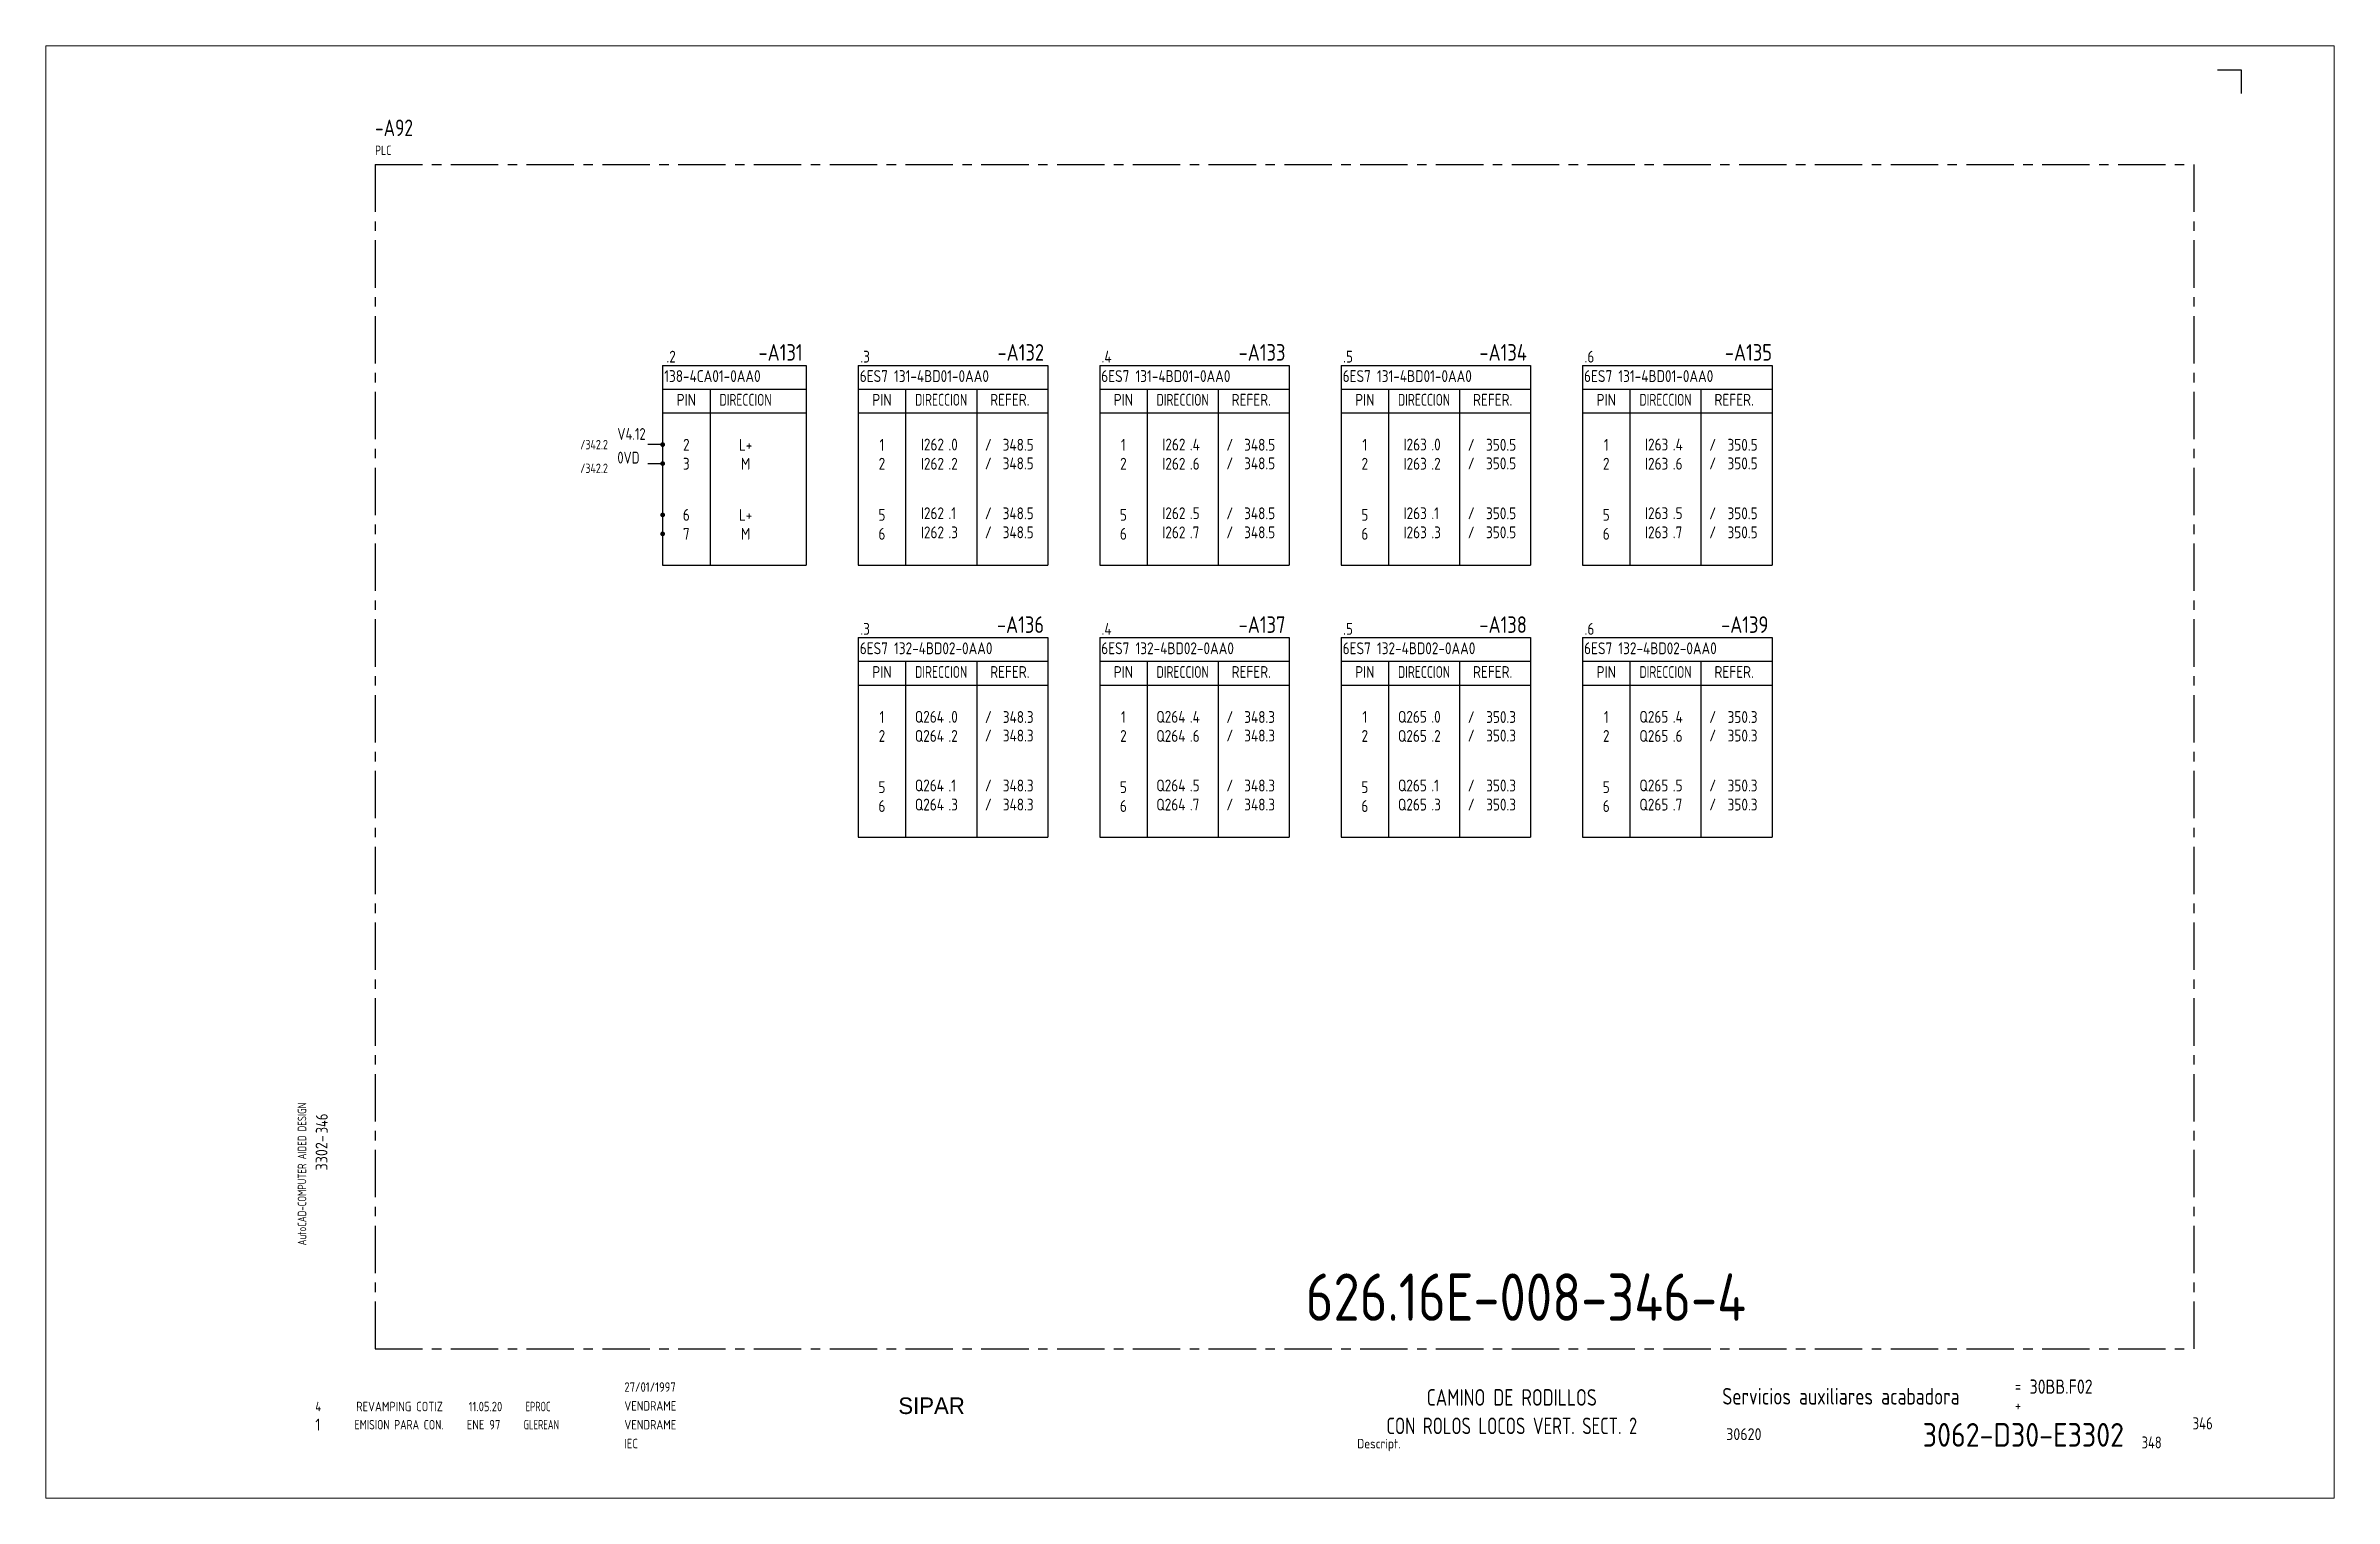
# Paper-space layout 'Presentación1' of a CAD drawing. Extents: x -44 to 440, y -5 to 302.
# The model-space entities are those that its viewports show. They can reach past a viewport. Long polylines and large blocks are cut down to what shows.
import ezdxf
from ezdxf.enums import TextEntityAlignment as Align

# ---------------------------------------------------------------- set-up
doc = ezdxf.new("R2010")
doc.units = 0
doc.header["$LTSCALE"] = 8
doc.header["$MEASUREMENT"] = 0
doc.linetypes.add('CENTER', pattern=[2, 1.25, -0.25, 0.25, -0.25])
doc.layers.get('0').update_dxf_attribs({"linetype": 'CONTINUOUS'})
doc.layers.add('CART', color=7, linetype='CONTINUOUS')
doc.styles.add('DIN', font='DIN', dxfattribs={"width": 0.85})
doc.styles.add('UNIV', font='UNIV')

# ---------------------------------------------------------------- blocks, each defined once
blk = doc.blocks.new('WB-FG100')
at = {"layer": 'CART', "color": 1}
for p, q in [((415, 297), (420, 297)), ((420, 297), (420, 292))]:
    blk.add_line(p, q, dxfattribs=at)
at = {"layer": 'CART', "color": 1, "style": 'DIN', "width": 0.8}
blk.add_text('AutoCAD-COMPUTER AIDED DESIGN', height=1.8, rotation=90, dxfattribs=at).set_placement((11.47, 48.84))
at = {"layer": 'CART', "color": 3, "style": 'DIN', "width": 0.8}
for s, p in [('=', (372.24, 17.91)), ('+', (372.24, 13.87))]:
    blk.add_text(s, height=2.5, dxfattribs=at).set_placement(p)
at = {"layer": 'CART', "color": 7, "style": 'DIN', "width": 0.9}
blk.add_attdef('FILE', text='', height=2.5, rotation=90, dxfattribs=at).set_placement((15.95, 68.38), align=Align.CENTER)
for tag, p in [('MOD-3', (13.92, 19)), ('MOD-2', (13.92, 15)), ('MOD-1', (13.92, 11)), ('NR.COMMESSA', (315, 9))]:
    blk.add_attdef(tag, text='', height=2.5, dxfattribs=at).set_placement(p, align=Align.MIDDLE)
at = {"layer": 'CART', "color": 7, "style": 'DIN'}
for tag, width, p in [('REV-3', 0.9, (21.66, 19)), ('DATA-3', 0.9, (45.37, 19)), ('NOME-3', 0.9, (57.37, 19)), ('REV-2', 0.9, (21.66, 15)), ('DATA-2', 0.9, (45.37, 15)), ('NOME-2', 0.9, (57.37, 15)), ('REV-1', 0.9, (21.66, 11)), ('DATA-1', 0.9, (45.37, 11)), ('NOME-1', 0.7, (57.37, 11))]:
    blk.add_attdef(tag, text='', height=2, dxfattribs=dict(at, width=width)).set_placement(p, align=Align.MIDDLE_LEFT)
at = {"layer": 'CART', "color": 7, "style": 'DIN', "width": 0.9}
for tag, p, height in [('DATA', (78.64, 17.94), 2), ('ESECUTORE', (78.64, 13.97), 2), ('CONTROLLORE', (78.64, 9.99), 2), ('NORMA', (78.64, 6.01), 2), ('SEGUE', (398.93, 5.65), 2.8)]:
    blk.add_attdef(tag, p, '', height=height, dxfattribs=at)
at = {"layer": 'CART', "color": 2, "style": 'DIN', "width": 0.9}
for tag, p in [('TITOLO-1/3', (266.5, 18.23)), ('TITOLO-2/3', (266.5, 13.18)), ('TITOLO-1/2', (266.5, 15.73)), ('TITOLO-3/3', (266.5, 8.13)), ('TITOLO-2/2', (266.5, 10.68))]:
    blk.add_attdef(tag, text='', height=3.5, dxfattribs=at).set_placement(p, align=Align.MIDDLE)
at = {"layer": 'CART', "color": 3, "style": 'DIN', "width": 0.9}
blk.add_attdef('ASSIEME', text='', height=3.5, dxfattribs=at).set_placement((334, 17), align=Align.MIDDLE)
at = {"layer": 'CART', "color": 3, "style": 'DIN', "width": 0.85}
for tag, p in [('=', (375.33, 16.63)), ('+', (375.33, 12.76))]:
    blk.add_attdef(tag, text='', height=3, dxfattribs=at).set_placement(p, align=Align.BOTTOM_LEFT)
at = {"layer": 'CART', "color": 2, "style": 'DIN', "width": 0.9}
blk.add_attdef('DISEGNO', text='', height=5, dxfattribs=at).set_placement((395.27, 6.35), align=Align.RIGHT)
at = {"layer": 'CART', "color": 3, "style": 'DIN', "width": 0.9}
blk.add_attdef('FOGLIO', text='', height=2.8, dxfattribs=at).set_placement((414.2, 9.56), align=Align.RIGHT)
at = {"layer": 'CART', "color": 1, "style": 'DIN', "width": 0.9}
blk.add_attdef('TIPOLOGIA', (233.37, 6), '', height=2, dxfattribs=at)

msp = doc.modelspace()

# ---------------------------------------------------------------- linework, layer by layer
at = {"color": 3, "linetype": 'CENTER'}
for p, q in [((678, 277), (1062, 277)), ((678, 277), (678, 27)), ((1062, 277), (1062, 27)), ((678, 27), (1062, 27))]:
    msp.add_line(p, q, dxfattribs=at)
at = {"color": 3}
for p, q in [((738.72, 234.59), (738.72, 192.46)), ((738.72, 234.59), (769.04, 234.59)), ((769.04, 234.59), (769.04, 192.46)), ((780.02, 234.59), (820.02, 234.59)), ((780.02, 234.59), (780.02, 192.46)), ((820.02, 234.59), (820.02, 192.46)), ((831, 234.59), (831, 192.46)), ((831, 234.59), (871, 234.59)), ((871, 234.59), (871, 192.46)), ((881.97, 234.59), (921.97, 234.59)), ((881.97, 234.59), (881.97, 192.46)), ((921.97, 234.59), (921.97, 192.46)), ((932.95, 234.59), (972.95, 234.59)), ((932.95, 234.59), (932.95, 192.46)), ((972.95, 234.59), (972.95, 192.46)), ((738.72, 229.59), (769.04, 229.59)), ((748.72, 229.59), (748.72, 192.46)), ((780.02, 229.59), (820.02, 229.59)), ((790.02, 229.59), (790.02, 192.46)), ((805.02, 229.59), (805.02, 192.46)), ((831, 229.59), (871, 229.59)), ((841, 229.59), (841, 192.46)), ((856, 229.59), (856, 192.46)), ((881.97, 229.59), (921.97, 229.59)), ((891.97, 229.59), (891.97, 192.46)), ((906.97, 229.59), (906.97, 192.46)), ((932.95, 229.59), (972.95, 229.59)), ((942.95, 229.59), (942.95, 192.46)), ((957.95, 229.59), (957.95, 192.46)), ((738.72, 224.59), (769.04, 224.59)), ((780.02, 224.59), (820.02, 224.59)), ((831, 224.59), (871, 224.59)), ((881.97, 224.59), (921.97, 224.59)), ((932.95, 224.59), (972.95, 224.59)), ((738.72, 192.46), (769.04, 192.46)), ((780.02, 192.46), (820.02, 192.46)), ((831, 192.46), (871, 192.46)), ((881.97, 192.46), (921.97, 192.46)), ((932.95, 192.46), (972.95, 192.46)), ((780.02, 177.13), (780.02, 135)), ((780.02, 177.13), (820.02, 177.13)), ((820.02, 177.13), (820.02, 135)), ((831, 177.13), (871, 177.13)), ((831, 177.13), (831, 135)), ((871, 177.13), (871, 135)), ((881.97, 177.13), (921.97, 177.13)), ((881.97, 177.13), (881.97, 135)), ((921.97, 177.13), (921.97, 135)), ((932.95, 177.13), (972.95, 177.13)), ((932.95, 177.13), (932.95, 135)), ((972.95, 177.13), (972.95, 135)), ((780.02, 172.13), (820.02, 172.13)), ((790.02, 172.13), (790.02, 135)), ((805.02, 172.13), (805.02, 135)), ((831, 172.13), (871, 172.13)), ((841, 172.13), (841, 135)), ((856, 172.13), (856, 135)), ((881.97, 172.13), (921.97, 172.13)), ((891.97, 172.13), (891.97, 135)), ((906.97, 172.13), (906.97, 135)), ((932.95, 172.13), (972.95, 172.13)), ((942.95, 172.13), (942.95, 135)), ((957.95, 172.13), (957.95, 135)), ((780.02, 167.13), (820.02, 167.13)), ((831, 167.13), (871, 167.13)), ((881.97, 167.13), (921.97, 167.13)), ((932.95, 167.13), (972.95, 167.13)), ((780.02, 135), (820.02, 135)), ((831, 135), (871, 135)), ((881.97, 135), (921.97, 135)), ((932.95, 135), (972.95, 135))]:
    msp.add_line(p, q, dxfattribs=at)
for p, q in [((738.72, 217.87), (735.6, 217.87)), ((735.6, 213.87), (738.72, 213.87))]:
    msp.add_line(p, q)
at = {"linetype": 'Continuous', "const_width": 0.5}
for points in [[(738.47, 217.87, 1), (738.97, 217.87, 1)], [(738.47, 213.87, 1), (738.97, 213.87, 1)], [(738.47, 203.03, 1), (738.97, 203.03, 1)], [(738.47, 199.03, 1), (738.97, 199.03, 1)]]:
    msp.add_lwpolyline(points, format="xyb", close=True, dxfattribs=at)

# ---------------------------------------------------------------- block references
at = {"layer": 'CART'}
ref = msp.add_blockref('WB-FG100', (652, 0), dxfattribs=at)
ref.add_attrib('TIPOLOGIA', 'Descript.', (885.37, 6), dxfattribs={"color": 1, "height": 2, "style": 'DIN', "width": 0.9})
ref.add_attrib('ASSIEME', 'Servicios auxiliares acabadora', dxfattribs={"color": 3, "height": 3.5, "style": 'DIN', "width": 0.8}).set_placement((987.5, 17), align=Align.MIDDLE)
ref.add_attrib('=', '30BB.F02', dxfattribs={"color": 3, "height": 3, "style": 'DIN', "width": 0.85}).set_placement((1027.33, 16.63), align=Align.BOTTOM_LEFT)
ref.add_attrib('NR.COMMESSA', '30620', dxfattribs={"color": 7, "height": 2.5, "style": 'DIN', "width": 0.9}).set_placement((967, 9), align=Align.MIDDLE)
ref.add_attrib('DISEGNO', '3062-D30-E3302', dxfattribs={"color": 2, "height": 5, "style": 'DIN', "width": 0.9}).set_placement((1047.27, 6.35), align=Align.RIGHT)
ref.add_attrib('DATA', '27/01/1997', (730.64, 17.94), dxfattribs={"color": 7, "height": 2, "style": 'DIN', "width": 0.85})
ref.add_attrib('ESECUTORE', 'VENDRAME', (730.64, 13.97), dxfattribs={"color": 7, "height": 2, "style": 'DIN', "width": 0.85})
ref.add_attrib('CONTROLLORE', 'VENDRAME', (730.64, 9.99), dxfattribs={"color": 7, "height": 2, "style": 'DIN', "width": 0.85})
ref.add_attrib('NORMA', 'IEC', (730.64, 6.01), dxfattribs={"color": 7, "height": 2, "style": 'DIN', "width": 0.85})
ref.add_attrib('MOD-1', '1', dxfattribs={"color": 7, "height": 2.5, "style": 'DIN', "width": 0.9}).set_placement((665.92, 11), align=Align.MIDDLE)
ref.add_attrib('REV-1', 'EMISION PARA CON.', dxfattribs={"color": 7, "height": 2, "style": 'DIN', "width": 0.8}).set_placement((673.66, 11), align=Align.MIDDLE_LEFT)
ref.add_attrib('DATA-1', 'ENE 97', dxfattribs={"color": 7, "height": 2, "style": 'DIN', "width": 0.85}).set_placement((697.37, 11), align=Align.MIDDLE_LEFT)
ref.add_attrib('NOME-1', 'GLEREAN', dxfattribs={"color": 7, "height": 2, "style": 'DIN', "width": 0.7}).set_placement((709.37, 11), align=Align.MIDDLE_LEFT)
ref.add_attrib('FILE', '3302-', dxfattribs={"color": 7, "height": 2.5, "rotation": 90, "style": 'DIN', "width": 0.9}).set_placement((667.95, 68.38), align=Align.CENTER)

# ---------------------------------------------------------------- texts
at = {"color": 3, "style": 'DIN', "width": 0.8}
msp.add_text('-A92', height=3.5, dxfattribs=at).set_placement((678, 283))
at = {"style": 'DIN'}
for s, height, width, p in [('PLC', 2, 0.8, (678, 279)), ('138-4CA01-0AA0', 2.5, 0.85, (739.05, 231.09)), ('6ES7 131-4BD01-0AA0', 2.5, 0.85, (780.34, 231.09)), ('6ES7 131-4BD01-0AA0', 2.5, 0.85, (831.32, 231.09)), ('6ES7 131-4BD01-0AA0', 2.5, 0.85, (882.3, 231.09)), ('6ES7 131-4BD01-0AA0', 2.5, 0.85, (933.27, 231.09)), ('V4.12', 2.5, 0.8, (729.16, 218.87)), ('.0', 2.5, 0.85, (799.05, 216.64)), ('.4', 2.5, 0.85, (850.03, 216.64)), ('.0', 2.5, 0.85, (901.01, 216.64)), ('.4', 2.5, 0.85, (951.99, 216.64)), ('0VD', 2.5, 0.8, (729.16, 213.87)), ('.2', 2.5, 0.85, (799.05, 212.59)), ('.6', 2.5, 0.85, (850.03, 212.59)), ('.2', 2.5, 0.85, (901.01, 212.59)), ('.6', 2.5, 0.85, (951.99, 212.59)), ('.1', 2.5, 0.85, (799.05, 202.14)), ('.5', 2.5, 0.85, (850.03, 202.14)), ('.1', 2.5, 0.85, (901.01, 202.14)), ('.5', 2.5, 0.85, (951.99, 202.14)), ('.3', 2.5, 0.85, (799.05, 198.1)), ('.7', 2.5, 0.85, (850.03, 198.1)), ('.3', 2.5, 0.85, (901.01, 198.1)), ('.7', 2.5, 0.85, (951.99, 198.1)), ('6ES7 132-4BD02-0AA0', 2.5, 0.85, (780.34, 173.63)), ('6ES7 132-4BD02-0AA0', 2.5, 0.85, (831.32, 173.63)), ('6ES7 132-4BD02-0AA0', 2.5, 0.85, (882.3, 173.63)), ('6ES7 132-4BD02-0AA0', 2.5, 0.85, (933.27, 173.63)), ('.0', 2.5, 0.85, (799.05, 159.17)), ('.4', 2.5, 0.85, (850.03, 159.17)), ('.0', 2.5, 0.85, (901.01, 159.17)), ('.4', 2.5, 0.85, (951.99, 159.17)), ('.2', 2.5, 0.85, (799.05, 155.13)), ('.6', 2.5, 0.85, (850.03, 155.13)), ('.2', 2.5, 0.85, (901.01, 155.13)), ('.6', 2.5, 0.85, (951.99, 155.13)), ('.1', 2.5, 0.85, (799.05, 144.68)), ('.5', 2.5, 0.85, (850.03, 144.68)), ('.1', 2.5, 0.85, (901.01, 144.68)), ('.5', 2.5, 0.85, (951.99, 144.68)), ('.3', 2.5, 0.85, (799.05, 140.64)), ('.7', 2.5, 0.85, (850.03, 140.64)), ('.3', 2.5, 0.85, (901.01, 140.64)), ('.7', 2.5, 0.85, (951.99, 140.64)), ('348', 2.5, 0.8, (1051, 6))]:
    msp.add_text(s, height=height, dxfattribs=dict(at, width=width)).set_placement(p)
at = {"style": 'DIN', "width": 0.85}
for s, p in [('.2', (740.51, 235.19)), ('.3', (781.47, 235.19)), ('.4', (832.45, 235.19)), ('.5', (883.43, 235.19)), ('.6', (934.4, 235.19)), ('PIN', (743.72, 226.09)), ('PIN', (785.02, 226.09)), ('REFER.', (812.02, 226.09)), ('PIN', (836, 226.09)), ('REFER.', (863, 226.09)), ('PIN', (886.97, 226.09)), ('REFER.', (913.97, 226.09)), ('PIN', (937.95, 226.09)), ('REFER.', (964.95, 226.09)), ('2', (743.72, 216.59)), ('L+', (756.22, 216.59)), ('1', (785.02, 216.59)), ('/', (807.48, 216.59)), ('348.5', (813.79, 216.59)), ('1', (836, 216.59)), ('/', (858.46, 216.59)), ('348.5', (864.77, 216.59)), ('1', (886.97, 216.59)), ('/', (909.44, 216.59)), ('350.5', (915.75, 216.59)), ('1', (937.95, 216.59)), ('/', (960.42, 216.59)), ('350.5', (966.73, 216.59)), ('3', (743.72, 212.59)), ('M', (756.22, 212.59)), ('2', (785.02, 212.59)), ('/', (807.48, 212.66)), ('348.5', (813.79, 212.66)), ('2', (836, 212.59)), ('/', (858.46, 212.66)), ('348.5', (864.77, 212.66)), ('2', (886.97, 212.59)), ('/', (909.44, 212.66)), ('350.5', (915.75, 212.66)), ('2', (937.95, 212.59)), ('/', (960.42, 212.66)), ('350.5', (966.73, 212.66)), ('6', (743.72, 201.8)), ('L+', (756.22, 201.8)), ('5', (785.02, 201.8)), ('/', (807.48, 202.12)), ('348.5', (813.79, 202.12)), ('5', (836, 201.8)), ('/', (858.46, 202.12)), ('348.5', (864.77, 202.12)), ('5', (886.97, 201.8)), ('/', (909.44, 202.12)), ('350.5', (915.75, 202.12)), ('5', (937.95, 201.8)), ('/', (960.42, 202.12)), ('350.5', (966.73, 202.12)), ('7', (743.72, 197.8)), ('M', (756.22, 197.8)), ('6', (785.02, 197.8)), ('/', (807.48, 198.1)), ('348.5', (813.79, 198.1)), ('6', (836, 197.8)), ('/', (858.46, 198.1)), ('348.5', (864.77, 198.1)), ('6', (886.97, 197.8)), ('/', (909.44, 198.1)), ('350.5', (915.75, 198.1)), ('6', (937.95, 197.8)), ('/', (960.42, 198.1)), ('350.5', (966.73, 198.1)), ('.3', (781.47, 177.73)), ('.4', (832.45, 177.73)), ('.5', (883.43, 177.73)), ('.6', (934.4, 177.73)), ('PIN', (785.02, 168.63)), ('REFER.', (812.02, 168.63)), ('PIN', (836, 168.63)), ('REFER.', (863, 168.63)), ('PIN', (886.97, 168.63)), ('REFER.', (913.97, 168.63)), ('PIN', (937.95, 168.63)), ('REFER.', (964.95, 168.63)), ('1', (785.02, 159.13)), ('/', (807.48, 159.12)), ('348.3', (813.79, 159.12)), ('1', (836, 159.13)), ('/', (858.46, 159.12)), ('348.3', (864.77, 159.12)), ('1', (886.97, 159.13)), ('/', (909.44, 159.12)), ('350.3', (915.75, 159.12)), ('1', (937.95, 159.13)), ('/', (960.42, 159.12)), ('350.3', (966.73, 159.12)), ('2', (785.02, 155.13)), ('/', (807.48, 155.2)), ('348.3', (813.79, 155.2)), ('2', (836, 155.13)), ('/', (858.46, 155.2)), ('348.3', (864.77, 155.2)), ('2', (886.97, 155.13)), ('/', (909.44, 155.2)), ('350.3', (915.75, 155.2)), ('2', (937.95, 155.13)), ('/', (960.42, 155.2)), ('350.3', (966.73, 155.2)), ('5', (785.02, 144.33)), ('/', (807.48, 144.66)), ('348.3', (813.79, 144.66)), ('5', (836, 144.33)), ('/', (858.46, 144.66)), ('348.3', (864.77, 144.66)), ('5', (886.97, 144.33)), ('/', (909.44, 144.66)), ('350.3', (915.75, 144.66)), ('5', (937.95, 144.33)), ('/', (960.42, 144.66)), ('350.3', (966.73, 144.66)), ('6', (785.02, 140.33)), ('/', (807.48, 140.64)), ('348.3', (813.79, 140.64)), ('6', (836, 140.33)), ('/', (858.46, 140.64)), ('348.3', (864.77, 140.64)), ('6', (886.97, 140.33)), ('/', (909.44, 140.64)), ('350.3', (915.75, 140.64)), ('6', (937.95, 140.33)), ('/', (960.42, 140.64)), ('350.3', (966.73, 140.64))]:
    msp.add_text(s, height=2.5, dxfattribs=at).set_placement(p, align=Align.CENTER)
at = {"color": 3, "style": 'DIN'}
for s, height, width, p in [('-A131', 3.5, 0.85, (768.27, 235.59)), ('-A132', 3.5, 0.85, (819.25, 235.59)), ('-A133', 3.5, 0.85, (870.22, 235.59)), ('-A134', 3.5, 0.85, (921.2, 235.59)), ('-A135', 3.5, 0.85, (972.95, 235.59)), ('-A136', 3.5, 0.85, (819.25, 178.13)), ('-A137', 3.5, 0.85, (870.22, 178.13)), ('-A138', 3.5, 0.85, (921.2, 178.13)), ('-A139', 3.5, 0.85, (972.18, 178.13)), ('346', 2.56, 0.8, (1066, 10))]:
    msp.add_text(s, height=height, dxfattribs=dict(at, width=width)).set_placement(p, align=Align.RIGHT)
at = {"style": 'DIN', "width": 0.596129}
for p, p2 in [((750.72, 226.09), (761.72, 226.09)), ((792.02, 226.09), (803.02, 226.09)), ((843, 226.09), (854, 226.09)), ((893.97, 226.09), (904.97, 226.09)), ((944.95, 226.09), (955.95, 226.09)), ((792.02, 168.63), (803.02, 168.63)), ((843, 168.63), (854, 168.63)), ((893.97, 168.63), (904.97, 168.63)), ((944.95, 168.63), (955.95, 168.63))]:
    msp.add_text('DIRECCION', height=2.5, dxfattribs=at).set_placement(p, p2, align=Align.FIT)
at = {"style": 'DIN'}
for s, height, width, p in [('/342.2', 2, 0.8, (727.16, 216.87)), ('I262', 2.5, 0.85, (798.12, 216.64)), ('I262', 2.5, 0.85, (849.1, 216.64)), ('I263', 2.5, 0.85, (900.07, 216.64)), ('I263', 2.5, 0.85, (951.05, 216.64)), ('/342.2', 2, 0.8, (727.16, 211.87)), ('I262', 2.5, 0.85, (798.12, 212.59)), ('I262', 2.5, 0.85, (849.1, 212.59)), ('I263', 2.5, 0.85, (900.07, 212.59)), ('I263', 2.5, 0.85, (951.05, 212.59)), ('I262', 2.5, 0.85, (798.12, 202.14)), ('I262', 2.5, 0.85, (849.1, 202.14)), ('I263', 2.5, 0.85, (900.07, 202.14)), ('I263', 2.5, 0.85, (951.05, 202.14)), ('I262', 2.5, 0.85, (798.12, 198.1)), ('I262', 2.5, 0.85, (849.1, 198.1)), ('I263', 2.5, 0.85, (900.07, 198.1)), ('I263', 2.5, 0.85, (951.05, 198.1)), ('Q264', 2.5, 0.85, (798.12, 159.17)), ('Q264', 2.5, 0.85, (849.1, 159.17)), ('Q265', 2.5, 0.85, (900.07, 159.17)), ('Q265', 2.5, 0.85, (951.05, 159.17)), ('Q264', 2.5, 0.85, (798.12, 155.13)), ('Q264', 2.5, 0.85, (849.1, 155.13)), ('Q265', 2.5, 0.85, (900.07, 155.13)), ('Q265', 2.5, 0.85, (951.05, 155.13)), ('Q264', 2.5, 0.85, (798.12, 144.68)), ('Q264', 2.5, 0.85, (849.1, 144.68)), ('Q265', 2.5, 0.85, (900.07, 144.68)), ('Q265', 2.5, 0.85, (951.05, 144.68)), ('Q264', 2.5, 0.85, (798.12, 140.64)), ('Q264', 2.5, 0.85, (849.1, 140.64)), ('Q265', 2.5, 0.85, (900.07, 140.64)), ('Q265', 2.5, 0.85, (951.05, 140.64))]:
    msp.add_text(s, height=height, dxfattribs=dict(at, width=width)).set_placement(p, align=Align.RIGHT)
at = {"style": 'DIN', "width": 0.8}
msp.add_text('346', height=2.5, rotation=90, dxfattribs=at).set_placement((668, 72.5))
at = {"linetype": 'Continuous', "style": 'DIN'}
for s, width, p in [('4', 0.85, (665.39, 13.83)), ('REVAMPING COTIZ', 0.85, (674.02, 13.83)), ('11.05.20', 0.85, (697.77, 13.83)), ('EPROC', 0.7, (709.77, 13.83))]:
    msp.add_text(s, height=2, dxfattribs=dict(at, width=width)).set_placement(p)
at = {"color": 3, "style": 'DIN'}
for s, width, p in [('CAMINO DE RODILLOS', 0.8, (918, 15)), ('CON ROLOS LOCOS VERT. SECT. 2', 0.75, (918, 9))]:
    msp.add_text(s, height=3.5, dxfattribs=dict(at, width=width)).set_placement(p, align=Align.CENTER)
at = {"color": 2, "insert": (874.47, 42.92), "char_height": 10, "width": 111.0411, "attachment_point": 1, "style": 'DIN'}
msp.add_mtext('626.16E-008-346-4', dxfattribs=at)
at = {"layer": 'CART', "color": 2, "linetype": 'Continuous', "style": 'UNIV'}
msp.add_text('SIPAR', height=3.5, dxfattribs=at).set_placement((795.5, 13.25), align=Align.CENTER)

psp = doc.layouts.new('Presentación1')

# ---------------------------------------------------------------- viewports
at = {"layer": '0', "linetype": 'Continuous'}
psp.add_viewport(center=(198.05, 148.74), size=(483.18, 306.5852), view_center_point=(850.06, 148.77), view_height=306.5854, dxfattribs=at)

doc.saveas('drawing.dxf')
